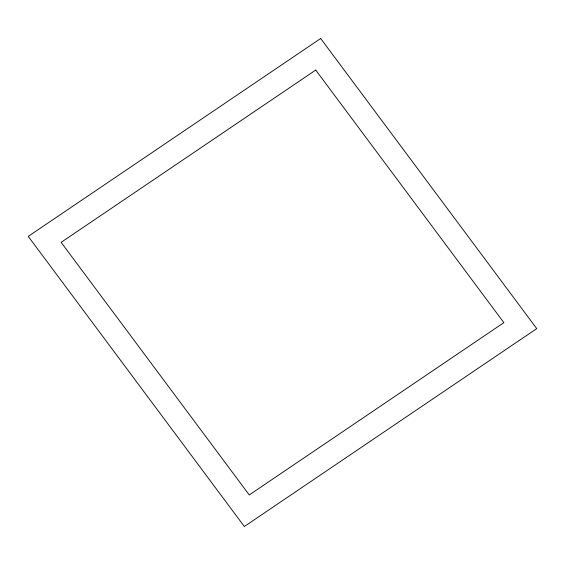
<?xml version="1.0" encoding="UTF-8"?>
<svg xmlns="http://www.w3.org/2000/svg" width="565" height="565" viewBox="0 0 565 565"><rect width="100%" height="100%" fill="white"/><g stroke="black" fill="none" stroke-linecap="round" stroke-linejoin="round"><path stroke-width="0.85" d="M320.666 38.491L28.25 236.389L244.334 526.509L536.75 328.611L320.666 38.491M315.729 70.053L61.133 242.357L249.271 494.947L503.867 322.643L315.729 70.053"/></g></svg>
